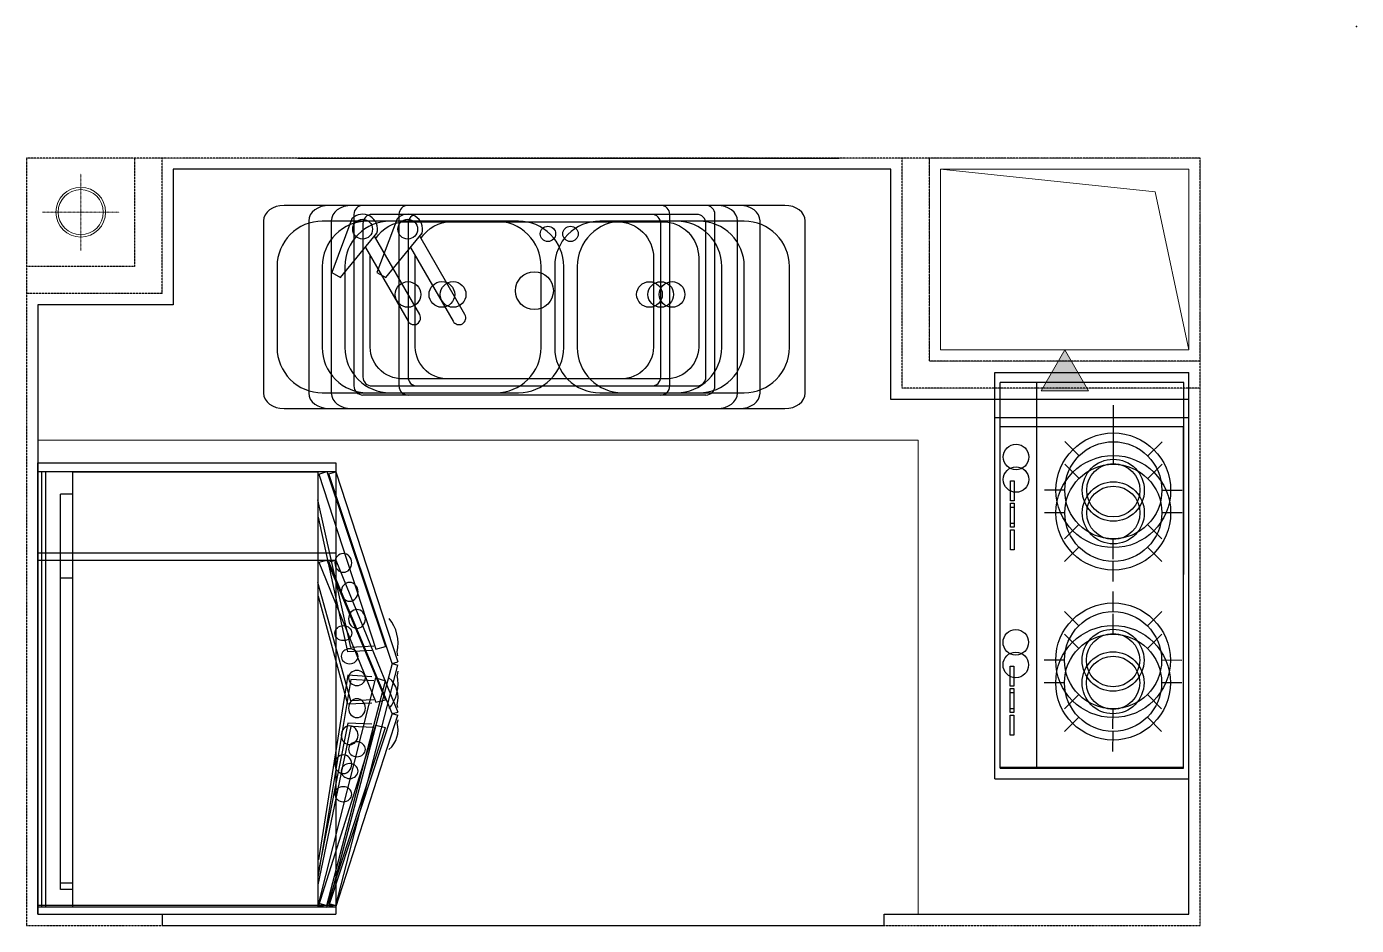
# Model space of a CAD drawing. Header units: millimetres. Extents: x 0 to 2946, y 0 to 1991.
import ezdxf

# ---------------------------------------------------------------- set-up
doc = ezdxf.new("R2010")
doc.units = ezdxf.units.MM
doc.header["$MEASUREMENT"] = 0
doc.linetypes.add('DASH', pattern=[0.35, 0.25, -0.1])
doc.linetypes.add('DASHED2', pattern=[0.375, 0.25, -0.125])
for name, color, linetype in [('Sunac_Refline', 1, 'Continuous'), ('Sunac_Wall', 2, 'DASH'), ('Sunac_Window', 2, 'Continuous'), ('Sunac_冰箱', 141, 'Continuous'), ('Sunac_厨卫装修线', 145, 'Continuous'), ('Sunac_水盆', 150, 'Continuous'), ('Sunac_灶台', 85, 'Continuous')]:
    doc.layers.add(name, color=color, linetype=linetype)
for name, color, linetype, lineweight in [('Sunac_排气道', 12, 'Continuous', 18), ('Sunac_洁具厨具', 30, 'Continuous', 18), ('Sunac_立管', 80, 'Continuous', 18)]:
    doc.layers.add(name, color=color, linetype=linetype, lineweight=lineweight)

# ---------------------------------------------------------------- blocks, each defined once
blk = doc.blocks.new('灶台_800')
at = {"layer": 'Sunac_灶台'}
for p, q in [((400, 0), (-400, 0)), ((-400, -430), (-400, 0)), ((400, -430), (400, 0)), ((400, -430), (-400, -430))]:
    blk.add_line(p, q, dxfattribs=at)
at = {"layer": 'Sunac_灶台', "color": 250}
for p, q in [((376.4, -11.6), (-379.8, -11.6)), ((-379.8, -11.6), (-379.8, -418.4)), ((-188.8, -15), (-188.8, -59.9)), ((187.8, -15.6), (187.7, -60.4)), ((376.4, -418.4), (376.4, -11.6)), ((-264.9, -91.3), (-296.6, -59.5)), ((-81.1, -59.8), (-112.8, -91.5)), ((111.6, -91.8), (79.9, -60.1)), ((295.5, -60.4), (263.7, -92)), ((-296.5, -167.3), (-350.3, -167.2)), ((-36.6, -167.7), (-81.4, -167.6)), ((80, -167.8), (35.1, -167.8)), ((339.9, -168.2), (295.1, -168.1)), ((-265.2, -243.4), (-296.9, -275)), ((-81.4, -275.3), (-113, -243.6)), ((111.4, -243.9), (79.6, -275.6)), ((295.2, -275.9), (263.5, -244.1)), ((-189.1, -275), (-189.2, -319.8)), ((187.4, -275.5), (187.3, -320.4)), ((376.4, -337.2), (-379.8, -337.2)), ((-210.1, -395.1), (-210.1, -387.1)), ((-210.1, -387.1), (-165.6, -387.1)), ((-165.6, -395.2), (-210.1, -395.1)), ((-165.6, -387.1), (-165.6, -395.2)), ((-151.5, -395.2), (-151.5, -387.1)), ((-151.5, -387.1), (-107, -387.2)), ((-107, -395.3), (-151.5, -395.2)), ((-107, -387.2), (-107, -395.3)), ((200.5, -395.7), (200.5, -387.7)), ((200.5, -387.7), (245, -387.7)), ((245, -395.8), (200.5, -395.7)), ((245, -387.7), (245, -395.8)), ((259.1, -395.8), (259.1, -387.7)), ((259.1, -387.7), (303.6, -387.8)), ((303.6, -395.9), (259.1, -395.8)), ((303.6, -387.8), (303.6, -395.9)), ((376.4, -418.4), (-379.8, -418.4))]:
    blk.add_line(p, q, dxfattribs=at)
for centre, radius in [((-189, -167.4), 127), ((187.5, -168), 127), ((-189, -167.4), 107.6), ((187.5, -168), 107.6), ((-189, -167.4), 68.7), ((-189, -167.4), 59), ((187.5, -168), 68.7), ((187.5, -168), 59), ((-262.7, -382.9), 28.3), ((147.9, -383.5), 28.3)]:
    blk.add_circle(centre, radius, dxfattribs=at)
blk = doc.blocks.new('水盆_单盆_600_420')
at = {"layer": 'Sunac_水盆'}
for p, q in [((280, 0), (-280, 0)), ((-300, -20), (-300, -400)), ((300, -400), (300, -20)), ((280, -420), (-280, -420))]:
    blk.add_line(p, q, dxfattribs=at)
at = {"layer": 'Sunac_水盆', "color": 250}
for p, q in [((-304.3, -29.8), (-348.7, -148.3)), ((-329.3, -159.6), (-248.8, -61.8)), ((-348.7, -148.3), (-329.3, -159.6))]:
    blk.add_line(p, q, dxfattribs=at)
blk.add_lwpolyline([(260, -20), (-260, -20, 0.414214), (-280, -40), (-280, -380, 0.414214), (-260, -400), (260, -400, 0.414214), (280, -380), (280, -40, 0.414214)], format="xyb", close=True, dxfattribs=at)
blk.add_lwpolyline([(-251.4, -73, -0.256104), (-184, -36), (184, -36, -0.414214), (264, -116), (264, -314, -0.440849), (184, -384), (-184, -384, -0.440849), (-264, -314), (-264, -116, -0.014255), (-263.9, -111.4, -0.014255)], format="xyb", dxfattribs=at)
for points in [[(-154, -241.7), (-254.1, -68.3)], [(-274.5, -93), (-180, -256.7)]]:
    blk.add_lwpolyline(points, dxfattribs=at)
for centre, radius in [((-280.5, -52.6), 21.9), ((0, -188.9), 42)]:
    blk.add_circle(centre, radius, dxfattribs=at)
at = {"layer": 'Sunac_水盆'}
for centre, start, end in [((-280, -20), 90, 180), ((280, -20), 0, 90), ((-280, -400), 180, 270), ((280, -400), 270, 0)]:
    blk.add_arc(centre, 20, start, end, dxfattribs=at)
at = {"layer": 'Sunac_水盆', "color": 250}
for centre, radius, start, end in [((-280.5, -52.6), 33, 343.8129, 136.1888), ((-167, -249.2), 15, 210.0007, 30.0007)]:
    blk.add_arc(centre, radius, start, end, dxfattribs=at)
blk = doc.blocks.new('立管_170_170')
at = {"layer": 'Sunac_立管', "linetype": 'DASH', "ltscale": 0.2}
for p, q in [((0, 85), (0, -85)), ((-85, 0), (85, 0))]:
    blk.add_line(p, q, dxfattribs=at)
at = {"layer": 'Sunac_立管'}
for radius in [55, 50]:
    blk.add_circle((0, 0), radius, dxfattribs=at)
blk = doc.blocks.new('水盆_单盆_800_420')
at = {"layer": 'Sunac_水盆'}
for p, q in [((380, 0), (-380, 0)), ((-400, -20), (-400, -400)), ((400, -400), (400, -20)), ((380, -420), (-380, -420))]:
    blk.add_line(p, q, dxfattribs=at)
at = {"layer": 'Sunac_水盆', "color": 250}
for p, q in [((-404.3, -29.8), (-448.7, -148.3)), ((-429.3, -159.6), (-348.8, -61.8)), ((-448.7, -148.3), (-429.3, -159.6))]:
    blk.add_line(p, q, dxfattribs=at)
blk.add_lwpolyline([(360, -20), (-360, -20, 0.414214), (-380, -40), (-380, -380, 0.414214), (-360, -400), (360, -400, 0.414214), (380, -380), (380, -40, 0.414214)], format="xyb", close=True, dxfattribs=at)
blk.add_lwpolyline([(-351.4, -73, -0.256104), (-284, -36), (284, -36, -0.414214), (364, -116), (364, -314, -0.440849), (284, -384), (-284, -384, -0.440849), (-364, -314), (-364, -116, -0.014255), (-363.9, -111.4, -0.014255)], format="xyb", dxfattribs=at)
for points in [[(-254, -241.7), (-354.1, -68.3)], [(-374.5, -93), (-280, -256.7)]]:
    blk.add_lwpolyline(points, dxfattribs=at)
for centre, radius in [((-380.5, -52.6), 21.9), ((0, -188.9), 42)]:
    blk.add_circle(centre, radius, dxfattribs=at)
at = {"layer": 'Sunac_水盆'}
for centre, start, end in [((-380, -20), 90, 180), ((380, -20), 0, 90), ((-380, -400), 180, 270), ((380, -400), 270, 0)]:
    blk.add_arc(centre, 20, start, end, dxfattribs=at)
at = {"layer": 'Sunac_水盆', "color": 250}
for centre, radius, start, end in [((-380.5, -52.6), 33, 343.8129, 136.1888), ((-267, -249.2), 15, 210.0007, 30.0007)]:
    blk.add_arc(centre, radius, start, end, dxfattribs=at)
blk = doc.blocks.new('水盆_双盆_900_450')
at = {"layer": 'Sunac_水盆'}
for points in [[(404.5, 0), (-404.5, 0)], [(-450, -34.1), (-450, -415.9)], [(450, -415.9), (450, -34.1)], [(-404.5, -450), (404.5, -450)]]:
    blk.add_lwpolyline(points, dxfattribs=at)
at = {"layer": 'Sunac_水盆', "color": 250}
for points in [[(65, -315), (65, -135, 0.414214), (-35, -35), (-320, -35, 0.414214), (-420, -135), (-420, -315, 0.414214), (-320, -415), (-35, -415, 0.414214)], [(315, -35), (195, -35, 0.414214), (95, -135), (95, -315, 0.414214), (195, -415), (315, -415, 0.414214), (415, -315), (415, -135, 0.414214)]]:
    blk.add_lwpolyline(points, format="xyb", close=True, dxfattribs=at)
for centre, radius in [((80, -63), 17), ((-180, -197.3), 28.4), ((255, -197.3), 28.4)]:
    blk.add_circle(centre, radius, dxfattribs=at)
at = {"layer": 'Sunac_水盆'}
for centre, major_axis, start_param, end_param in [((404.5, -34.1), (45.5, 0), 0, 1.570796), ((-404.5, -34.1), (-45.5, 0), -1.570796, 0), ((-404.5, -415.9), (-45.5, 0), 0, 1.570796), ((404.5, -415.9), (45.5, 0), 4.712389, 6.283185)]:
    blk.add_ellipse(centre, major_axis=major_axis, ratio=0.750045, start_param=start_param, end_param=end_param, dxfattribs=at)
blk = doc.blocks.new('水盆_双盆_1000_450')
at = {"layer": 'Sunac_水盆'}
for points in [[(454.5, 0), (-454.5, 0)], [(-500, -34.1), (-500, -415.9)], [(500, -415.9), (500, -34.1)], [(-454.5, -450), (454.5, -450)]]:
    blk.add_lwpolyline(points, dxfattribs=at)
at = {"layer": 'Sunac_水盆', "color": 250}
for points in [[(65, -315), (65, -135, 0.414214), (-35, -35), (-370, -35, 0.414214), (-470, -135), (-470, -315, 0.414214), (-370, -415), (-35, -415, 0.414214)], [(365, -35), (195, -35, 0.414214), (95, -135), (95, -315, 0.414214), (195, -415), (365, -415, 0.414214), (465, -315), (465, -135, 0.414214)]]:
    blk.add_lwpolyline(points, format="xyb", close=True, dxfattribs=at)
for centre, radius in [((80, -63), 17), ((-205, -197.3), 28.4), ((280, -197.3), 28.4)]:
    blk.add_circle(centre, radius, dxfattribs=at)
at = {"layer": 'Sunac_水盆'}
for centre, major_axis, start_param, end_param in [((454.5, -34.1), (45.5, 0), 0, 1.570796), ((-454.5, -34.1), (-45.5, 0), -1.570796, 0), ((-454.5, -415.9), (-45.5, 0), 0, 1.570796), ((454.5, -415.9), (45.5, 0), 4.712389, 6.283185)]:
    blk.add_ellipse(centre, major_axis=major_axis, ratio=0.750045, start_param=start_param, end_param=end_param, dxfattribs=at)
blk = doc.blocks.new('水盆_双盆_1200_450')
at = {"layer": 'Sunac_水盆'}
for points in [[(554.5, 0), (-554.5, 0)], [(-600, -34.1), (-600, -415.9)], [(600, -415.9), (600, -34.1)], [(-554.5, -450), (554.5, -450)]]:
    blk.add_lwpolyline(points, dxfattribs=at)
at = {"layer": 'Sunac_水盆', "color": 250}
for points in [[(15, -315), (15, -135, 0.414214), (-85, -35), (-470, -35, 0.414214), (-570, -135), (-570, -315, 0.414214), (-470, -415), (-85, -415, 0.414214)], [(465, -35), (145, -35, 0.414214), (45, -135), (45, -315, 0.414214), (145, -415), (465, -415, 0.414214), (565, -315), (565, -135, 0.414214)]]:
    blk.add_lwpolyline(points, format="xyb", close=True, dxfattribs=at)
for centre, radius in [((30, -63), 17), ((-280, -197.3), 28.4), ((305, -197.3), 28.4)]:
    blk.add_circle(centre, radius, dxfattribs=at)
at = {"layer": 'Sunac_水盆'}
for centre, major_axis, start_param, end_param in [((554.5, -34.1), (45.5, 0), 0, 1.570796), ((-554.5, -34.1), (-45.5, 0), -1.570796, 0), ((-554.5, -415.9), (-45.5, 0), 0, 1.570796), ((554.5, -415.9), (45.5, 0), 4.712389, 6.283185)]:
    blk.add_ellipse(centre, major_axis=major_axis, ratio=0.750045, start_param=start_param, end_param=end_param, dxfattribs=at)
blk = doc.blocks.new('灶台_900')
at = {"layer": 'Sunac_灶台'}
for p, q in [((450, 0), (-450, 0)), ((-450, -430), (-450, 0)), ((450, -430), (450, 0)), ((450, -430), (-450, -430))]:
    blk.add_line(p, q, dxfattribs=at)
at = {"layer": 'Sunac_灶台', "color": 250}
for p, q in [((424.4, -11.6), (-427.9, -11.2)), ((-427.9, -11.2), (-427.9, -418)), ((-188.8, -15), (-188.8, -59.9)), ((187.8, -15.6), (187.7, -60.4)), ((424.4, -418.4), (424.4, -11.6)), ((-264.9, -91.3), (-296.6, -59.5)), ((-81.1, -59.8), (-112.8, -91.5)), ((111.6, -91.8), (79.9, -60.1)), ((295.5, -60.4), (263.7, -92)), ((-296.5, -167.3), (-377.3, -167)), ((-36.6, -167.7), (-81.4, -167.6)), ((80, -167.8), (35.1, -167.8)), ((339.9, -168.2), (295.1, -168.1)), ((-265.2, -243.4), (-296.9, -275)), ((-81.4, -275.3), (-113, -243.6)), ((111.4, -243.9), (79.6, -275.6)), ((295.2, -275.9), (263.5, -244.1)), ((-189.1, -275), (-189.2, -319.8)), ((187.4, -275.5), (187.3, -320.4)), ((424.4, -337.2), (-427.9, -336.8)), ((-210.1, -395.1), (-210.1, -387.1)), ((-210.1, -387.1), (-165.6, -387.1)), ((-165.6, -395.2), (-210.1, -395.1)), ((-165.6, -387.1), (-165.6, -395.2)), ((-151.5, -395.2), (-151.5, -387.1)), ((-151.5, -387.1), (-107, -387.2)), ((-107, -395.3), (-151.5, -395.2)), ((-107, -387.2), (-107, -395.3)), ((200.5, -395.7), (200.5, -387.7)), ((200.5, -387.7), (245, -387.7)), ((245, -395.8), (200.5, -395.7)), ((245, -387.7), (245, -395.8)), ((259.1, -395.8), (259.1, -387.7)), ((259.1, -387.7), (303.6, -387.8)), ((303.6, -395.9), (259.1, -395.8)), ((303.6, -387.8), (303.6, -395.9)), ((424.4, -418.4), (-427.9, -418))]:
    blk.add_line(p, q, dxfattribs=at)
for centre, radius in [((-189, -167.4), 127), ((187.5, -168), 127), ((-189, -167.4), 107.6), ((187.5, -168), 107.6), ((-189, -167.4), 68.7), ((-189, -167.4), 59), ((187.5, -168), 68.7), ((187.5, -168), 59), ((-262.7, -382.9), 28.3), ((147.9, -383.5), 28.3)]:
    blk.add_circle(centre, radius, dxfattribs=at)
blk = doc.blocks.new('冰箱_对开门_800')
at = {"layer": 'Sunac_冰箱'}
for p, q in [((0, 0), (0, 800)), ((0, 800), (660, 800)), ((660, 800), (660, 0)), ((660, 784), (797.8, 447.1)), ((660, 15.2), (797.8, 441)), ((0, 0), (660, 0)), ((0, 0), (660, 0)), ((0, 0), (660, 0))]:
    blk.add_line(p, q, dxfattribs=at)
at = {"layer": 'Sunac_冰箱', "color": 250}
for p, q in [((0, 784.2), (660, 784.2)), ((8.9, 15.8), (8.9, 784.2)), ((17.8, 15.8), (17.8, 784.2)), ((77.1, 15.4), (77.1, 783.8)), ((77.1, 783.8), (620.5, 783.8)), ((620.5, 783.8), (620.5, 15.4)), ((622.1, 780), (639.9, 784.2)), ((622.1, 780), (748.8, 469.4)), ((639.9, 784.2), (770.2, 474.5)), ((644.8, 780.4), (660, 784)), ((785, 444.1), (644.8, 780.4)), ((50.2, 54.9), (50.2, 744.3)), ((77.1, 744.3), (50.2, 744.3)), ((693.5, 472.4), (620.5, 734.3)), ((686.6, 464.9), (621.4, 703.3)), ((744.3, 474.8), (693.5, 472.4)), ((748.8, 469.4), (770.2, 474.5)), ((785, 444.1), (644.8, 18.9)), ((740.2, 467.4), (686.6, 464.9)), ((785, 444.1), (797.8, 447.1)), ((785, 444.1), (797.8, 441)), ((797.8, 457.5), (795.7, 464.7)), ((693.5, 415.8), (620.5, 65)), ((686.6, 423.3), (621.4, 95.9)), ((622.1, 19.3), (748.8, 418.7)), ((639.9, 15.1), (770.2, 413.6)), ((740.2, 420.8), (686.6, 423.3)), ((744.3, 413.4), (693.5, 415.8)), ((748.8, 418.7), (770.2, 413.6)), ((797.8, 430.6), (795.7, 423.5)), ((77.1, 54.9), (50.2, 54.9)), ((0, 15.8), (660, 15.8)), ((620.5, 15.4), (77.1, 15.4)), ((622.1, 19.3), (639.9, 15.1)), ((644.8, 18.9), (660, 15.3))]:
    blk.add_line(p, q, dxfattribs=at)
at = {"layer": 'Sunac_冰箱', "color": 8}
blk.add_line((83.8, 783.8), (596.1, 783.8), dxfattribs=at)
at = {"layer": 'Sunac_冰箱', "color": 250}
blk.add_ellipse((676.7, 622.5), major_axis=(-18.7, 0), ratio=0.888889, dxfattribs=at)
for centre, major_axis, start_param, end_param in [((690.7, 571.2), (18.7, 0), 3.141593, 9.424778), ((706.9, 523.1), (18.7, 0), 3.141593, 9.424778), ((728.2, 480.2), (69.7, 0), -0.253694, 0.777293), ((728.2, 407.9), (-69.7, 0), 2.364299, 3.395287), ((706.9, 365.1), (18.7, 0), 3.141593, 9.424778), ((690.7, 316.9), (18.7, 0), 3.141593, 9.424778), ((676.7, 265.7), (18.7, 0), 3.141593, 9.424778)]:
    blk.add_ellipse(centre, major_axis=major_axis, ratio=0.888889, start_param=start_param, end_param=end_param, dxfattribs=at)
blk = doc.blocks.new('冰箱_对开门_1000')
at = {"layer": 'Sunac_冰箱'}
for p, q in [((0, 0), (0, 1000)), ((0, 1000), (660, 1000)), ((660, 1000), (660, 0)), ((660, 980.1), (797.8, 558.9)), ((660, 19), (797.8, 551.3)), ((0, 0), (660, 0)), ((0, 0), (660, 0)), ((0, 0), (660, 0))]:
    blk.add_line(p, q, dxfattribs=at)
at = {"layer": 'Sunac_冰箱', "color": 250}
for p, q in [((0, 980.2), (660, 980.2)), ((8.9, 19.8), (8.9, 980.2)), ((17.8, 19.8), (17.8, 980.2)), ((77.1, 19.3), (77.1, 979.8)), ((77.1, 979.8), (620.5, 979.8)), ((620.5, 979.8), (620.5, 19.3)), ((622.1, 975), (639.9, 980.2)), ((622.1, 975), (748.8, 586.8)), ((639.9, 980.2), (770.2, 593.2)), ((644.8, 975.5), (660, 980)), ((785, 555.1), (644.8, 975.5)), ((50.2, 68.7), (50.2, 930.4)), ((77.1, 930.4), (50.2, 930.4)), ((693.5, 590.5), (620.5, 917.8)), ((686.6, 581.1), (621.4, 879.1)), ((744.3, 593.4), (693.5, 590.5)), ((748.8, 586.8), (770.2, 593.2)), ((740.2, 584.2), (686.6, 581.1)), ((797.8, 571.9), (795.7, 580.8)), ((785, 555.1), (644.8, 23.6)), ((785, 555.1), (797.8, 558.9)), ((785, 555.1), (797.8, 551.3)), ((797.8, 538.3), (795.7, 529.4)), ((693.5, 519.7), (620.5, 81.2)), ((686.6, 529.1), (621.4, 119.9)), ((622.1, 24.1), (748.8, 523.4)), ((639.9, 18.8), (770.2, 517)), ((740.2, 526), (686.6, 529.1)), ((744.3, 516.7), (693.5, 519.7)), ((748.8, 523.4), (770.2, 517)), ((77.1, 68.7), (50.2, 68.7)), ((0, 19.8), (660, 19.8)), ((620.5, 19.3), (77.1, 19.3)), ((622.1, 24.1), (639.9, 18.8)), ((644.8, 23.6), (660, 19.1))]:
    blk.add_line(p, q, dxfattribs=at)
at = {"layer": 'Sunac_冰箱', "color": 8}
blk.add_line((83.8, 979.8), (596.1, 979.8), dxfattribs=at)
at = {"layer": 'Sunac_冰箱', "color": 250}
for centre, major_axis, start_param, end_param in [((676.7, 778.1), (0, 20.8), 3.141593, 9.424778), ((690.7, 714), (0, 20.8), 3.141593, 9.424778), ((706.9, 653.9), (0, 20.8), 3.141593, 9.424778), ((728.2, 600.3), (0, 77.5), 4.458695, 5.489682), ((728.2, 509.9), (0, 77.5), 3.935096, 4.966083), ((706.9, 456.3), (0, 20.8), 3.141593, 9.424778), ((690.7, 396.2), (0, 20.8), 3.141593, 9.424778), ((676.7, 332.1), (0, 20.8), 3.141593, 9.424778)]:
    blk.add_ellipse(centre, major_axis=major_axis, ratio=0.9, start_param=start_param, end_param=end_param, dxfattribs=at)

msp = doc.modelspace()

# ---------------------------------------------------------------- hatches: boundary and pattern name
at = {"layer": 'Sunac_排气道', "ltscale": 0.5}
msp.add_hatch(color=256, dxfattribs=at).paths.add_polyline_path([(2300, 1275), (2247.4, 1183.9), (2352.6, 1183.9)])

# ---------------------------------------------------------------- linework, layer by layer
at = {"layer": 'Sunac_Refline'}
msp.add_point((2946.1, 1991.2), dxfattribs=at)
at = {"layer": 'Sunac_Wall'}
for p, q in [((240, 1460), (240, 1700)), ((300, 1400), (300, 1700)), ((1940, 1190), (1940, 1700)), ((2000, 1250), (2000, 1700)), ((240, 1460), (0, 1460)), ((300, 1400), (0, 1400)), ((2600, 1250), (2000, 1250)), ((2600, 1190), (1940, 1190))]:
    msp.add_line(p, q, dxfattribs=at)
msp.add_lwpolyline([(0, 0), (2600, 0), (2600, 1700), (0, 1700)], close=True, dxfattribs=at)
at = {"layer": 'Sunac_Window'}
for p, q in [((600, 1700), (1800, 1700)), ((300, 0), (1900, 0))]:
    msp.add_line(p, q, dxfattribs=at)
at = {"layer": 'Sunac_厨卫装修线', "color": 6}
msp.add_lwpolyline([(1900, 0), (1900, 25), (2575, 25), (2575, 1165), (1915, 1165), (1915, 1675), (325, 1675), (325, 1375), (25, 1375), (25, 25), (300, 25), (300, 0)], dxfattribs=at)
at = {"layer": 'Sunac_排气道', "linetype": 'DASHED2'}
msp.add_lwpolyline([(2000, 1250), (2000, 1700), (2600, 1700), (2600, 1250)], close=True, dxfattribs=at)
at = {"layer": 'Sunac_排气道', "ltscale": 0.5}
for points in [[(2025, 1275), (2025, 1675), (2575, 1675), (2575, 1275)], [(2300, 1275), (2247.4, 1183.9), (2352.6, 1183.9)]]:
    msp.add_lwpolyline(points, close=True, dxfattribs=at)
msp.add_lwpolyline([(2575, 1275), (2500, 1625), (2025, 1675)], dxfattribs=at)
at = {"layer": 'Sunac_洁具厨具'}
msp.add_lwpolyline([(25, 1075), (625, 1075), (625, 1075), (1975, 1075), (1975, 25)], dxfattribs=at)

# ---------------------------------------------------------------- block references
for name, p in [('立管_170_170', (120, 1580)), ('水盆_双盆_1200_450', (1125, 1595)), ('水盆_单盆_800_420', (1125, 1595)), ('水盆_单盆_600_420', (1125, 1595)), ('冰箱_对开门_1000', (25, 25)), ('冰箱_对开门_800', (25, 25))]:
    msp.add_blockref(name, p)
for name, p, rotation in [('水盆_双盆_1000_450', (1125, 1595), 359.9931527991734), ('水盆_双盆_900_450', (1125, 1595), 359.9965763996149), ('灶台_900', (2575, 775), 270), ('灶台_800', (2575, 725), 270)]:
    msp.add_blockref(name, p, dxfattribs=dict(rotation=rotation))

doc.saveas('drawing.dxf')
